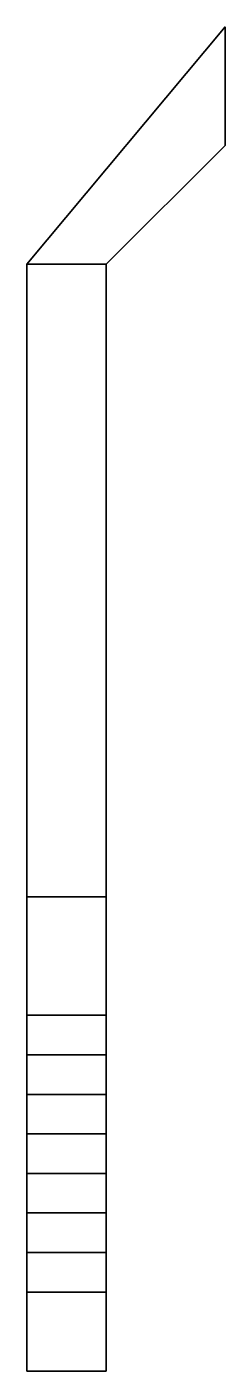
# Model space of a CAD drawing. Extents: x -0.53 to 0.53, y -2.2 to 2.06.
# Drawn here: x -0.53 to -0.48, y -2.2 to -1.86 of the extents above.
import ezdxf

# ---------------------------------------------------------------- set-up
doc = ezdxf.new("R2010")
doc.units = 0
doc.layers.add('HOOKS', color=3, linetype='CONTINUOUS')

msp = doc.modelspace()

# ---------------------------------------------------------------- linework, layer by layer
at = {"layer": 'HOOKS'}
for points in [[(-0.48, -1.86, 0.69), (-0.53, -1.92, 0.69), (-0.53, -1.92, 0.72), (-0.48, -1.86, 0.72)], [(-0.48, -1.89, 0.69), (-0.51, -1.92, 0.69), (-0.53, -1.92, 0.69), (-0.48, -1.86, 0.69)], [(-0.48, -1.86, 0.72), (-0.53, -1.92, 0.72), (-0.51, -1.92, 0.72), (-0.48, -1.89, 0.72)], [(-0.51, -1.92, 0.72), (-0.51, -1.92, 0.69), (-0.48, -1.89, 0.69), (-0.48, -1.89, 0.72)], [(-0.53, -1.92, 0.69), (-0.53, -2.08, 0.69), (-0.53, -2.08, 0.75), (-0.53, -1.92, 0.72)], [(-0.53, -1.92, 0.72), (-0.53, -2.08, 0.75), (-0.51, -2.08, 0.75), (-0.51, -1.92, 0.72)], [(-0.51, -1.92, 0.69), (-0.51, -2.08, 0.69), (-0.53, -2.08, 0.69), (-0.53, -1.92, 0.69)], [(-0.51, -2.08, 0.75), (-0.51, -2.08, 0.69), (-0.51, -1.92, 0.69), (-0.51, -1.92, 0.72)], [(-0.53, -2.08, 0.69), (-0.53, -2.12, 0.68), (-0.53, -2.11, 0.73), (-0.53, -2.08, 0.75)], [(-0.53, -2.08, 0.75), (-0.53, -2.11, 0.73), (-0.51, -2.11, 0.73), (-0.51, -2.08, 0.75)], [(-0.51, -2.08, 0.69), (-0.51, -2.12, 0.68), (-0.53, -2.12, 0.68), (-0.53, -2.08, 0.69)], [(-0.51, -2.11, 0.73), (-0.51, -2.12, 0.68), (-0.51, -2.08, 0.69), (-0.51, -2.08, 0.75)], [(-0.53, -2.11, 0.73), (-0.53, -2.13, 0.71), (-0.51, -2.13, 0.71), (-0.51, -2.11, 0.73)], [(-0.53, -2.12, 0.68), (-0.53, -2.12, 0.68), (-0.53, -2.13, 0.71), (-0.53, -2.11, 0.73)], [(-0.51, -2.13, 0.71), (-0.51, -2.12, 0.68), (-0.51, -2.12, 0.68), (-0.51, -2.11, 0.73)], [(-0.53, -2.15, 0.73), (-0.53, -2.18, 0.75), (-0.53, -2.16, 0.76), (-0.53, -2.12, 0.75)], [(-0.51, -2.12, 0.75), (-0.51, -2.15, 0.73), (-0.53, -2.15, 0.73), (-0.53, -2.12, 0.75)], [(-0.53, -2.12, 0.68), (-0.53, -2.14, 0.67), (-0.53, -2.15, 0.7), (-0.53, -2.13, 0.71)], [(-0.51, -2.12, 0.68), (-0.51, -2.14, 0.67), (-0.53, -2.14, 0.67), (-0.53, -2.12, 0.68)], [(-0.53, -2.12, 0.75), (-0.53, -2.16, 0.76), (-0.53, -2.13, 0.77), (-0.53, -2.12, 0.76)], [(-0.51, -2.12, 0.76), (-0.51, -2.12, 0.75), (-0.53, -2.12, 0.75), (-0.53, -2.12, 0.76)], [(-0.53, -2.12, 0.76), (-0.53, -2.13, 0.77), (-0.51, -2.13, 0.77), (-0.51, -2.12, 0.76)], [(-0.51, -2.16, 0.76), (-0.51, -2.18, 0.75), (-0.51, -2.15, 0.73), (-0.51, -2.12, 0.75)], [(-0.51, -2.15, 0.7), (-0.51, -2.14, 0.67), (-0.51, -2.12, 0.68), (-0.51, -2.13, 0.71)], [(-0.51, -2.13, 0.77), (-0.51, -2.16, 0.76), (-0.51, -2.12, 0.75), (-0.51, -2.12, 0.76)], [(-0.53, -2.13, 0.71), (-0.53, -2.15, 0.7), (-0.51, -2.15, 0.7), (-0.51, -2.13, 0.71)], [(-0.53, -2.13, 0.77), (-0.53, -2.16, 0.76), (-0.51, -2.16, 0.76), (-0.51, -2.13, 0.77)], [(-0.53, -2.14, 0.67), (-0.53, -2.18, 0.68), (-0.53, -2.17, 0.71), (-0.53, -2.15, 0.7)], [(-0.51, -2.14, 0.67), (-0.51, -2.18, 0.68), (-0.53, -2.18, 0.68), (-0.53, -2.14, 0.67)], [(-0.51, -2.17, 0.71), (-0.51, -2.18, 0.68), (-0.51, -2.14, 0.67), (-0.51, -2.15, 0.7)], [(-0.53, -2.17, 0.72), (-0.53, -2.2, 0.73), (-0.53, -2.18, 0.75), (-0.53, -2.15, 0.73)], [(-0.53, -2.15, 0.7), (-0.53, -2.17, 0.71), (-0.51, -2.17, 0.71), (-0.51, -2.15, 0.7)], [(-0.51, -2.15, 0.73), (-0.51, -2.17, 0.72), (-0.53, -2.17, 0.72), (-0.53, -2.15, 0.73)], [(-0.51, -2.18, 0.75), (-0.51, -2.2, 0.73), (-0.51, -2.17, 0.72), (-0.51, -2.15, 0.73)], [(-0.53, -2.16, 0.76), (-0.53, -2.18, 0.75), (-0.51, -2.18, 0.75), (-0.51, -2.16, 0.76)], [(-0.53, -2.18, 0.68), (-0.53, -2.2, 0.7), (-0.53, -2.17, 0.72), (-0.53, -2.17, 0.71)], [(-0.53, -2.17, 0.71), (-0.53, -2.17, 0.72), (-0.51, -2.17, 0.72), (-0.51, -2.17, 0.71)], [(-0.53, -2.2, 0.7), (-0.53, -2.2, 0.73), (-0.53, -2.17, 0.72)], [(-0.51, -2.17, 0.72), (-0.51, -2.2, 0.7), (-0.51, -2.18, 0.68), (-0.51, -2.17, 0.71)], [(-0.51, -2.17, 0.72), (-0.51, -2.2, 0.73), (-0.51, -2.2, 0.7), (-0.51, -2.17, 0.72)], [(-0.53, -2.18, 0.75), (-0.53, -2.2, 0.73), (-0.51, -2.2, 0.73), (-0.51, -2.18, 0.75)], [(-0.51, -2.18, 0.68), (-0.51, -2.2, 0.7), (-0.53, -2.2, 0.7), (-0.53, -2.18, 0.68)], [(-0.51, -2.2, 0.7), (-0.51, -2.2, 0.73), (-0.53, -2.2, 0.73), (-0.53, -2.2, 0.7)]]:
    msp.add_3dface(points, dxfattribs=at)

doc.saveas('drawing.dxf')
